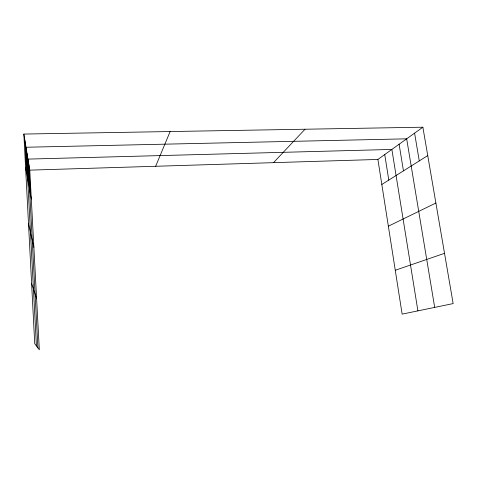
<?xml version="1.0" encoding="UTF-8"?>
<svg xmlns="http://www.w3.org/2000/svg" width="477" height="477" viewBox="0 0 477 477"><rect width="100%" height="100%" fill="white"/><g stroke="black" fill="none" stroke-linecap="round" stroke-linejoin="round"><path stroke-width="0.72" d="M155.651 166.276L170.128 131.551M273.5 162.657L305.018 129.231M377.903 159.449L422.872 127.204L453.15 303.581L402.135 314.128L377.903 159.449L29.783 170.14L23.85 134.061L422.872 127.204M381.827 184.474L427.744 155.585M388.361 226.193L435.889 203.023M395.266 270.262L444.522 253.323M31.607 283.553L36.604 298.59M28.501 223.695L33.885 247.354M25.585 167.522L31.321 199.04M414.585 133.149L419.271 160.916M434.69 307.397L406.666 138.825L26.02 147.244L36.419 345.926M399.106 144.245L403.459 170.861M417.906 310.867L391.867 149.438L27.97 159.103L37.927 347.936M384.73 154.554L388.791 180.091M29.783 170.14L39.323 349.796L34.732 343.684L23.85 134.061M28.9 164.762L30.468 194.348M27.022 153.326L28.65 184.36M24.965 140.828L26.664 173.443"/></g></svg>
